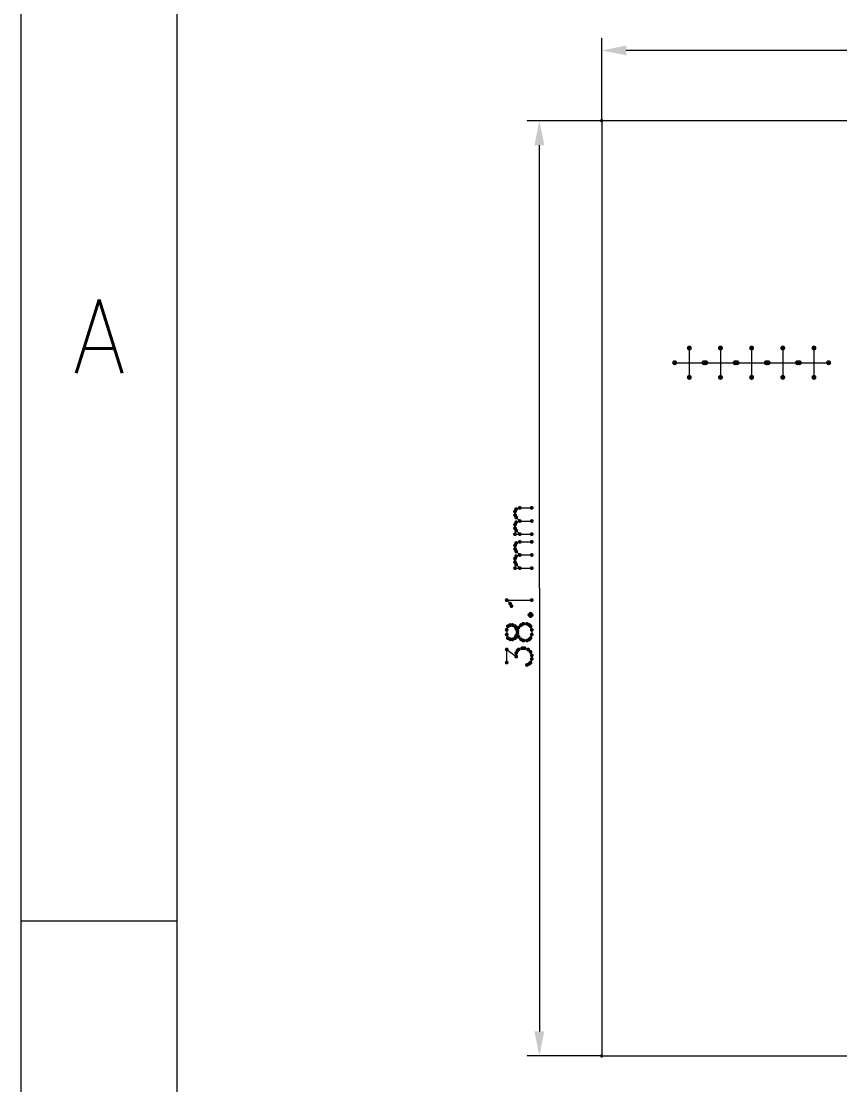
# Model space of a CAD drawing. Header units: millimetres. Extents: x 0 to 279, y 0 to 216.
# Drawn here: x 6.35 to 39.7, y 148.97 to 192.29 of the extents above; entities that cross this region are included whole.
import ezdxf

# ---------------------------------------------------------------- set-up
doc = ezdxf.new("R2010")
doc.units = ezdxf.units.MM
doc.layers.get('0').update_dxf_attribs({"lineweight": 0})
doc.layers.add('9.1 Drawing sheet', color=9, linetype='Continuous', lineweight=9)
doc.styles.add('textstyle8', font='Standard')

# ---------------------------------------------------------------- blocks, each defined once
blk = doc.blocks.new('Zoned border')
at = {"layer": '9.1 Drawing sheet'}
for p, q in [((6.35, 6.35), (6.35, 209.55)), ((6.35, 155.575), (12.7, 155.575))]:
    blk.add_line(p, q, dxfattribs=at)
at = {"layer": '9.1 Drawing sheet', "insert": (9.525, 179.387), "char_height": 3, "attachment_point": 5, "style": 'textstyle8'}
blk.add_mtext('A', dxfattribs=at)
blk = doc.blocks.new('Paper Frame')
at = {"layer": '9.1 Drawing sheet'}
blk.add_line((12.7, 12.7), (12.7, 203.2), dxfattribs=at)
blk.add_blockref('Zoned border', (0, 0), dxfattribs=at)
blk = doc.blocks.new('pcb')
h = blk.add_hatch(color=256)
edge = h.paths.add_edge_path(flags=0)
edge.add_arc((0, 41.462), 0.0175, 0, 360)
for points in [[(0, 40.962), (1, 41.162), (1, 40.762)], [(-2.54, 38.1), (-2.34, 37.1), (-2.74, 37.1)], [(-2.54, 0), (-2.74, 1), (-2.34, 1)]]:
    blk.add_hatch(color=256).paths.add_polyline_path(points, flags=0)
h = blk.add_hatch(color=256)
edge = h.paths.add_edge_path(flags=0)
edge.add_arc((1, 40.962), 0.0175, 0, 360)
h = blk.add_hatch(color=256)
edge = h.paths.add_edge_path(flags=0)
edge.add_arc((0, 38.1), 0.07, 0, 360)
h = blk.add_hatch(color=256)
edge = h.paths.add_edge_path(flags=0)
edge.add_arc((-3.04, 38.1), 0.0175, 0, 360)
h = blk.add_hatch(color=256)
edge = h.paths.add_edge_path(flags=0)
edge.add_arc((0, 38.1), 0.0175, 0, 360)
h = blk.add_hatch(color=256)
edge = h.paths.add_edge_path(flags=0)
edge.add_arc((0, 38.1), 0.0175, 0, 360)
h = blk.add_hatch(color=256)
edge = h.paths.add_edge_path(flags=0)
edge.add_arc((-2.54, 37.1), 0.0175, 0, 360)
h = blk.add_hatch(color=256)
edge = h.paths.add_edge_path(flags=0)
edge.add_arc((3.57, 28.837), 0.102, 0, 360)
h = blk.add_hatch(color=256)
edge = h.paths.add_edge_path(flags=0)
edge.add_arc((4.84, 28.837), 0.102, 0, 360)
h = blk.add_hatch(color=256)
edge = h.paths.add_edge_path(flags=0)
edge.add_arc((6.11, 28.837), 0.102, 0, 360)
h = blk.add_hatch(color=256)
edge = h.paths.add_edge_path(flags=0)
edge.add_arc((7.38, 28.837), 0.102, 0, 360)
h = blk.add_hatch(color=256)
edge = h.paths.add_edge_path(flags=0)
edge.add_arc((8.65, 28.837), 0.102, 0, 360)
h = blk.add_hatch(color=256)
edge = h.paths.add_edge_path(flags=0)
edge.add_arc((2.973, 28.24), 0.102, 0, 360)
h = blk.add_hatch(color=256)
edge = h.paths.add_edge_path(flags=0)
edge.add_arc((4.167, 28.24), 0.102, 0, 360)
h = blk.add_hatch(color=256)
edge = h.paths.add_edge_path(flags=0)
edge.add_arc((4.243, 28.24), 0.102, 0, 360)
h = blk.add_hatch(color=256)
edge = h.paths.add_edge_path(flags=0)
edge.add_arc((5.437, 28.24), 0.102, 0, 360)
h = blk.add_hatch(color=256)
edge = h.paths.add_edge_path(flags=0)
edge.add_arc((5.513, 28.24), 0.102, 0, 360)
h = blk.add_hatch(color=256)
edge = h.paths.add_edge_path(flags=0)
edge.add_arc((6.707, 28.24), 0.102, 0, 360)
h = blk.add_hatch(color=256)
edge = h.paths.add_edge_path(flags=0)
edge.add_arc((6.783, 28.24), 0.102, 0, 360)
h = blk.add_hatch(color=256)
edge = h.paths.add_edge_path(flags=0)
edge.add_arc((7.977, 28.24), 0.102, 0, 360)
h = blk.add_hatch(color=256)
edge = h.paths.add_edge_path(flags=0)
edge.add_arc((8.053, 28.24), 0.102, 0, 360)
h = blk.add_hatch(color=256)
edge = h.paths.add_edge_path(flags=0)
edge.add_arc((9.247, 28.24), 0.102, 0, 360)
h = blk.add_hatch(color=256)
edge = h.paths.add_edge_path(flags=0)
edge.add_arc((3.57, 27.643), 0.102, 0, 360)
h = blk.add_hatch(color=256)
edge = h.paths.add_edge_path(flags=0)
edge.add_arc((4.84, 27.643), 0.102, 0, 360)
h = blk.add_hatch(color=256)
edge = h.paths.add_edge_path(flags=0)
edge.add_arc((6.11, 27.643), 0.102, 0, 360)
h = blk.add_hatch(color=256)
edge = h.paths.add_edge_path(flags=0)
edge.add_arc((7.38, 27.643), 0.102, 0, 360)
h = blk.add_hatch(color=256)
edge = h.paths.add_edge_path(flags=0)
edge.add_arc((8.65, 27.643), 0.102, 0, 360)
h = blk.add_hatch(color=256)
edge = h.paths.add_edge_path(flags=0)
edge.add_arc((-3.531, 22.18), 0.0785, 0, 360)
h = blk.add_hatch(color=256)
edge = h.paths.add_edge_path(flags=0)
edge.add_arc((-3.531, 22.036), 0.0785, 0, 360)
h = blk.add_hatch(color=256)
edge = h.paths.add_edge_path(flags=0)
edge.add_arc((-3.483, 22.278), 0.0785, 0, 360)
h = blk.add_hatch(color=256)
edge = h.paths.add_edge_path(flags=0)
edge.add_arc((-3.337, 22.328), 0.0785, 0, 360)
h = blk.add_hatch(color=256)
edge = h.paths.add_edge_path(flags=0)
edge.add_arc((-2.85, 22.328), 0.0785, 0, 360)
h = blk.add_hatch(color=256)
edge = h.paths.add_edge_path(flags=0)
edge.add_arc((-3.531, 21.646), 0.0785, 0, 360)
h = blk.add_hatch(color=256)
edge = h.paths.add_edge_path(flags=0)
edge.add_arc((-3.483, 21.938), 0.0785, 0, 360)
h = blk.add_hatch(color=256)
edge = h.paths.add_edge_path(flags=0)
edge.add_arc((-3.483, 21.744), 0.0785, 0, 360)
h = blk.add_hatch(color=256)
edge = h.paths.add_edge_path(flags=0)
edge.add_arc((-3.337, 21.792), 0.0785, 0, 360)
h = blk.add_hatch(color=256)
edge = h.paths.add_edge_path(flags=0)
edge.add_arc((-3.337, 21.792), 0.0785, 0, 360)
h = blk.add_hatch(color=256)
edge = h.paths.add_edge_path(flags=0)
edge.add_arc((-2.85, 21.792), 0.0785, 0, 360)
h = blk.add_hatch(color=256)
edge = h.paths.add_edge_path(flags=0)
edge.add_arc((-3.531, 21.501), 0.0785, 0, 360)
h = blk.add_hatch(color=256)
edge = h.paths.add_edge_path(flags=0)
edge.add_arc((-3.531, 21.257), 0.0785, 0, 360)
h = blk.add_hatch(color=256)
edge = h.paths.add_edge_path(flags=0)
edge.add_arc((-3.483, 21.403), 0.0785, 0, 360)
h = blk.add_hatch(color=256)
edge = h.paths.add_edge_path(flags=0)
edge.add_arc((-3.337, 21.257), 0.0785, 0, 360)
h = blk.add_hatch(color=256)
edge = h.paths.add_edge_path(flags=0)
edge.add_arc((-2.85, 21.257), 0.0785, 0, 360)
h = blk.add_hatch(color=256)
edge = h.paths.add_edge_path(flags=0)
edge.add_arc((-3.531, 20.796), 0.0785, 0, 360)
h = blk.add_hatch(color=256)
edge = h.paths.add_edge_path(flags=0)
edge.add_arc((-3.483, 20.894), 0.0785, 0, 360)
h = blk.add_hatch(color=256)
edge = h.paths.add_edge_path(flags=0)
edge.add_arc((-3.337, 20.944), 0.0785, 0, 360)
h = blk.add_hatch(color=256)
edge = h.paths.add_edge_path(flags=0)
edge.add_arc((-2.85, 20.944), 0.0785, 0, 360)
h = blk.add_hatch(color=256)
edge = h.paths.add_edge_path(flags=0)
edge.add_arc((-3.531, 20.652), 0.0785, 0, 360)
h = blk.add_hatch(color=256)
edge = h.paths.add_edge_path(flags=0)
edge.add_arc((-3.483, 20.554), 0.0785, 0, 360)
h = blk.add_hatch(color=256)
edge = h.paths.add_edge_path(flags=0)
edge.add_arc((-3.483, 20.36), 0.0785, 0, 360)
h = blk.add_hatch(color=256)
edge = h.paths.add_edge_path(flags=0)
edge.add_arc((-3.337, 20.408), 0.0785, 0, 360)
h = blk.add_hatch(color=256)
edge = h.paths.add_edge_path(flags=0)
edge.add_arc((-3.337, 20.408), 0.0785, 0, 360)
h = blk.add_hatch(color=256)
edge = h.paths.add_edge_path(flags=0)
edge.add_arc((-2.85, 20.408), 0.0785, 0, 360)
h = blk.add_hatch(color=256)
edge = h.paths.add_edge_path(flags=0)
edge.add_arc((-3.531, 20.262), 0.0785, 0, 360)
h = blk.add_hatch(color=256)
edge = h.paths.add_edge_path(flags=0)
edge.add_arc((-3.531, 20.117), 0.0785, 0, 360)
h = blk.add_hatch(color=256)
edge = h.paths.add_edge_path(flags=0)
edge.add_arc((-3.531, 19.873), 0.0785, 0, 360)
h = blk.add_hatch(color=256)
edge = h.paths.add_edge_path(flags=0)
edge.add_arc((-3.483, 20.019), 0.0785, 0, 360)
h = blk.add_hatch(color=256)
edge = h.paths.add_edge_path(flags=0)
edge.add_arc((-3.337, 19.873), 0.0785, 0, 360)
h = blk.add_hatch(color=256)
edge = h.paths.add_edge_path(flags=0)
edge.add_arc((-2.85, 19.873), 0.0785, 0, 360)
h = blk.add_hatch(color=256)
edge = h.paths.add_edge_path(flags=0)
edge.add_arc((-2.54, 19.05), 0.0175, 0, 360)
h = blk.add_hatch(color=256)
edge = h.paths.add_edge_path(flags=0)
edge.add_arc((-2.54, 19.05), 0.0175, 0, 360)
h = blk.add_hatch(color=256)
edge = h.paths.add_edge_path(flags=0)
edge.add_arc((-3.87, 18.572), 0.0785, 0, 360)
h = blk.add_hatch(color=256)
edge = h.paths.add_edge_path(flags=0)
edge.add_arc((-2.85, 18.572), 0.0785, 0, 360)
h = blk.add_hatch(color=256)
edge = h.paths.add_edge_path(flags=0)
edge.add_arc((-3.725, 18.426), 0.0785, 0, 360)
h = blk.add_hatch(color=256)
edge = h.paths.add_edge_path(flags=0)
edge.add_arc((-3.676, 18.328), 0.0785, 0, 360)
h = blk.add_hatch(color=256)
edge = h.paths.add_edge_path(flags=0)
edge.add_arc((-2.948, 17.965), 0.0785, 0, 360)
h = blk.add_hatch(color=256)
edge = h.paths.add_edge_path(flags=0)
edge.add_arc((-2.948, 17.965), 0.0785, 0, 360)
h = blk.add_hatch(color=256)
edge = h.paths.add_edge_path(flags=0)
edge.add_arc((-2.899, 18.015), 0.0785, 0, 360)
h = blk.add_hatch(color=256)
edge = h.paths.add_edge_path(flags=0)
edge.add_arc((-2.899, 17.917), 0.0785, 0, 360)
h = blk.add_hatch(color=256)
edge = h.paths.add_edge_path(flags=0)
edge.add_arc((-2.85, 17.965), 0.0785, 0, 360)
h = blk.add_hatch(color=256)
edge = h.paths.add_edge_path(flags=0)
edge.add_arc((-3.87, 17.36), 0.0785, 0, 360)
h = blk.add_hatch(color=256)
edge = h.paths.add_edge_path(flags=0)
edge.add_arc((-3.822, 17.506), 0.0785, 0, 360)
h = blk.add_hatch(color=256)
edge = h.paths.add_edge_path(flags=0)
edge.add_arc((-3.725, 17.555), 0.0785, 0, 360)
h = blk.add_hatch(color=256)
edge = h.paths.add_edge_path(flags=0)
edge.add_arc((-3.628, 17.555), 0.0785, 0, 360)
h = blk.add_hatch(color=256)
edge = h.paths.add_edge_path(flags=0)
edge.add_arc((-3.531, 17.506), 0.0785, 0, 360)
h = blk.add_hatch(color=256)
edge = h.paths.add_edge_path(flags=0)
edge.add_arc((-3.482, 17.409), 0.0785, 0, 360)
h = blk.add_hatch(color=256)
edge = h.paths.add_edge_path(flags=0)
edge.add_arc((-3.433, 17.312), 0.0785, 0, 360)
h = blk.add_hatch(color=256)
edge = h.paths.add_edge_path(flags=0)
edge.add_arc((-3.385, 17.458), 0.0785, 0, 360)
h = blk.add_hatch(color=256)
edge = h.paths.add_edge_path(flags=0)
edge.add_arc((-3.287, 17.555), 0.0785, 0, 360)
h = blk.add_hatch(color=256)
edge = h.paths.add_edge_path(flags=0)
edge.add_arc((-3.191, 17.603), 0.0785, 0, 360)
h = blk.add_hatch(color=256)
edge = h.paths.add_edge_path(flags=0)
edge.add_arc((-3.045, 17.603), 0.0785, 0, 360)
h = blk.add_hatch(color=256)
edge = h.paths.add_edge_path(flags=0)
edge.add_arc((-2.948, 17.555), 0.0785, 0, 360)
h = blk.add_hatch(color=256)
edge = h.paths.add_edge_path(flags=0)
edge.add_arc((-2.899, 17.506), 0.0785, 0, 360)
h = blk.add_hatch(color=256)
edge = h.paths.add_edge_path(flags=0)
edge.add_arc((-2.85, 17.36), 0.0785, 0, 360)
h = blk.add_hatch(color=256)
edge = h.paths.add_edge_path(flags=0)
edge.add_arc((-3.87, 17.166), 0.0785, 0, 360)
h = blk.add_hatch(color=256)
edge = h.paths.add_edge_path(flags=0)
edge.add_arc((-3.87, 17.166), 0.0785, 0, 360)
h = blk.add_hatch(color=256)
edge = h.paths.add_edge_path(flags=0)
edge.add_arc((-3.822, 17.021), 0.0785, 0, 360)
h = blk.add_hatch(color=256)
edge = h.paths.add_edge_path(flags=0)
edge.add_arc((-3.725, 16.972), 0.0785, 0, 360)
h = blk.add_hatch(color=256)
edge = h.paths.add_edge_path(flags=0)
edge.add_arc((-3.628, 16.972), 0.0785, 0, 360)
h = blk.add_hatch(color=256)
edge = h.paths.add_edge_path(flags=0)
edge.add_arc((-3.531, 17.021), 0.0785, 0, 360)
h = blk.add_hatch(color=256)
edge = h.paths.add_edge_path(flags=0)
edge.add_arc((-3.482, 17.118), 0.0785, 0, 360)
h = blk.add_hatch(color=256)
edge = h.paths.add_edge_path(flags=0)
edge.add_arc((-3.433, 17.214), 0.0785, 0, 360)
h = blk.add_hatch(color=256)
edge = h.paths.add_edge_path(flags=0)
edge.add_arc((-3.385, 17.07), 0.0785, 0, 360)
h = blk.add_hatch(color=256)
edge = h.paths.add_edge_path(flags=0)
edge.add_arc((-3.287, 16.972), 0.0785, 0, 360)
h = blk.add_hatch(color=256)
edge = h.paths.add_edge_path(flags=0)
edge.add_arc((-3.191, 16.924), 0.0785, 0, 360)
h = blk.add_hatch(color=256)
edge = h.paths.add_edge_path(flags=0)
edge.add_arc((-3.045, 16.924), 0.0785, 0, 360)
h = blk.add_hatch(color=256)
edge = h.paths.add_edge_path(flags=0)
edge.add_arc((-2.948, 16.972), 0.0785, 0, 360)
h = blk.add_hatch(color=256)
edge = h.paths.add_edge_path(flags=0)
edge.add_arc((-2.899, 17.021), 0.0785, 0, 360)
h = blk.add_hatch(color=256)
edge = h.paths.add_edge_path(flags=0)
edge.add_arc((-2.85, 17.166), 0.0785, 0, 360)
h = blk.add_hatch(color=256)
edge = h.paths.add_edge_path(flags=0)
edge.add_arc((-3.87, 16.56), 0.0785, 0, 360)
h = blk.add_hatch(color=256)
edge = h.paths.add_edge_path(flags=0)
edge.add_arc((-3.482, 16.416), 0.0785, 0, 360)
h = blk.add_hatch(color=256)
edge = h.paths.add_edge_path(flags=0)
edge.add_arc((-3.433, 16.512), 0.0785, 0, 360)
h = blk.add_hatch(color=256)
edge = h.paths.add_edge_path(flags=0)
edge.add_arc((-3.385, 16.56), 0.0785, 0, 360)
h = blk.add_hatch(color=256)
edge = h.paths.add_edge_path(flags=0)
edge.add_arc((-3.239, 16.61), 0.0785, 0, 360)
h = blk.add_hatch(color=256)
edge = h.paths.add_edge_path(flags=0)
edge.add_arc((-3.142, 16.61), 0.0785, 0, 360)
h = blk.add_hatch(color=256)
edge = h.paths.add_edge_path(flags=0)
edge.add_arc((-2.996, 16.56), 0.0785, 0, 360)
h = blk.add_hatch(color=256)
edge = h.paths.add_edge_path(flags=0)
edge.add_arc((-2.899, 16.464), 0.0785, 0, 360)
h = blk.add_hatch(color=256)
edge = h.paths.add_edge_path(flags=0)
edge.add_arc((-3.87, 16.027), 0.0785, 0, 360)
h = blk.add_hatch(color=256)
edge = h.paths.add_edge_path(flags=0)
edge.add_arc((-3.482, 16.27), 0.0785, 0, 360)
h = blk.add_hatch(color=256)
edge = h.paths.add_edge_path(flags=0)
edge.add_arc((-2.948, 15.979), 0.0785, 0, 360)
h = blk.add_hatch(color=256)
edge = h.paths.add_edge_path(flags=0)
edge.add_arc((-2.899, 16.027), 0.0785, 0, 360)
h = blk.add_hatch(color=256)
edge = h.paths.add_edge_path(flags=0)
edge.add_arc((-2.85, 16.318), 0.0785, 0, 360)
h = blk.add_hatch(color=256)
edge = h.paths.add_edge_path(flags=0)
edge.add_arc((-2.85, 16.172), 0.0785, 0, 360)
h = blk.add_hatch(color=256)
edge = h.paths.add_edge_path(flags=0)
edge.add_arc((-3.045, 15.929), 0.0785, 0, 360)
h = blk.add_hatch(color=256)
edge = h.paths.add_edge_path(flags=0)
edge.add_arc((-2.54, 1), 0.0175, 0, 360)
h = blk.add_hatch(color=256)
edge = h.paths.add_edge_path(flags=0)
edge.add_arc((-3.04, 0), 0.0175, 0, 360)
h = blk.add_hatch(color=256)
edge = h.paths.add_edge_path(flags=0)
edge.add_arc((0, 0), 0.07, 0, 360)
h = blk.add_hatch(color=256)
edge = h.paths.add_edge_path(flags=0)
edge.add_arc((0, 0), 0.07, 0, 360)
h = blk.add_hatch(color=256)
edge = h.paths.add_edge_path(flags=0)
edge.add_arc((0, 0), 0.0175, 0, 360)
at = {"flags": 128}
for points in [[(0, 38.1), (0, 38.1), (0, 41.462), (0, 41.462)], [(52.07, 40.962), (52.07, 40.962), (1, 40.962), (1, 40.962)], [(0, 38.1), (0, 38.1), (-3.04, 38.1), (-3.04, 38.1)], [(-2.54, 19.05), (-2.54, 19.05), (-2.54, 37.1), (-2.54, 37.1)], [(3.57, 28.837), (3.57, 28.837), (3.57, 27.643), (3.57, 27.643)], [(4.84, 28.837), (4.84, 28.837), (4.84, 27.643), (4.84, 27.643)], [(6.11, 28.837), (6.11, 28.837), (6.11, 27.643), (6.11, 27.643)], [(7.38, 28.837), (7.38, 28.837), (7.38, 27.643), (7.38, 27.643)], [(8.65, 28.837), (8.65, 28.837), (8.65, 27.643), (8.65, 27.643)], [(2.973, 28.24), (2.973, 28.24), (4.167, 28.24), (4.167, 28.24)], [(4.243, 28.24), (4.243, 28.24), (5.437, 28.24), (5.437, 28.24)], [(5.513, 28.24), (5.513, 28.24), (6.707, 28.24), (6.707, 28.24)], [(6.783, 28.24), (6.783, 28.24), (7.977, 28.24), (7.977, 28.24)], [(8.053, 28.24), (8.053, 28.24), (9.247, 28.24), (9.247, 28.24)], [(-3.337, 21.792), (-3.337, 21.792), (-3.483, 21.938), (-3.483, 21.938), (-3.531, 22.036), (-3.531, 22.036), (-3.531, 22.18), (-3.531, 22.18), (-3.483, 22.278), (-3.483, 22.278), (-3.337, 22.328), (-3.337, 22.328), (-2.85, 22.328), (-2.85, 22.328)], [(-3.337, 21.257), (-3.337, 21.257), (-3.483, 21.403), (-3.483, 21.403), (-3.531, 21.501), (-3.531, 21.501), (-3.531, 21.646), (-3.531, 21.646), (-3.483, 21.744), (-3.483, 21.744), (-3.337, 21.792), (-3.337, 21.792), (-2.85, 21.792), (-2.85, 21.792)], [(-3.531, 21.257), (-3.531, 21.257), (-2.85, 21.257), (-2.85, 21.257)], [(-3.337, 20.408), (-3.337, 20.408), (-3.483, 20.554), (-3.483, 20.554), (-3.531, 20.652), (-3.531, 20.652), (-3.531, 20.796), (-3.531, 20.796), (-3.483, 20.894), (-3.483, 20.894), (-3.337, 20.944), (-3.337, 20.944), (-2.85, 20.944), (-2.85, 20.944)], [(-3.337, 19.873), (-3.337, 19.873), (-3.483, 20.019), (-3.483, 20.019), (-3.531, 20.117), (-3.531, 20.117), (-3.531, 20.262), (-3.531, 20.262), (-3.483, 20.36), (-3.483, 20.36), (-3.337, 20.408), (-3.337, 20.408), (-2.85, 20.408), (-2.85, 20.408)], [(-3.531, 19.873), (-3.531, 19.873), (-2.85, 19.873), (-2.85, 19.873)], [(-2.54, 19.05), (-2.54, 19.05), (-2.54, 1), (-2.54, 1)], [(-3.676, 18.328), (-3.676, 18.328), (-3.725, 18.426), (-3.725, 18.426), (-3.87, 18.572), (-3.87, 18.572), (-2.85, 18.572), (-2.85, 18.572)], [(-3.87, 16.027), (-3.87, 16.027), (-3.87, 16.56), (-3.87, 16.56), (-3.482, 16.27), (-3.482, 16.27), (-3.482, 16.416), (-3.482, 16.416), (-3.433, 16.512), (-3.433, 16.512), (-3.385, 16.56), (-3.385, 16.56), (-3.239, 16.61), (-3.239, 16.61), (-3.142, 16.61), (-3.142, 16.61), (-2.996, 16.56), (-2.996, 16.56), (-2.899, 16.464), (-2.899, 16.464), (-2.85, 16.318), (-2.85, 16.318), (-2.85, 16.172), (-2.85, 16.172), (-2.899, 16.027), (-2.899, 16.027), (-2.948, 15.979), (-2.948, 15.979), (-3.045, 15.929), (-3.045, 15.929)], [(0, 0), (0, 0), (-3.04, 0), (-3.04, 0)]]:
    blk.add_lwpolyline(points, dxfattribs=at)
for points in [[(0, 0), (0, 0), (104.14, 0), (104.14, 0), (104.14, 38.1), (104.14, 38.1), (0, 38.1), (0, 38.1), (0, 0)], [(-2.948, 17.965), (-2.948, 17.965), (-2.899, 17.917), (-2.899, 17.917), (-2.85, 17.965), (-2.85, 17.965), (-2.899, 18.015), (-2.899, 18.015), (-2.948, 17.965)], [(-3.87, 17.166), (-3.87, 17.166), (-3.822, 17.021), (-3.822, 17.021), (-3.725, 16.972), (-3.725, 16.972), (-3.628, 16.972), (-3.628, 16.972), (-3.531, 17.021), (-3.531, 17.021), (-3.482, 17.118), (-3.482, 17.118), (-3.433, 17.312), (-3.433, 17.312), (-3.385, 17.458), (-3.385, 17.458), (-3.287, 17.555), (-3.287, 17.555), (-3.191, 17.603), (-3.191, 17.603), (-3.045, 17.603), (-3.045, 17.603), (-2.948, 17.555), (-2.948, 17.555), (-2.899, 17.506), (-2.899, 17.506), (-2.85, 17.36), (-2.85, 17.36), (-2.85, 17.166), (-2.85, 17.166), (-2.899, 17.021), (-2.899, 17.021), (-2.948, 16.972), (-2.948, 16.972), (-3.045, 16.924), (-3.045, 16.924), (-3.191, 16.924), (-3.191, 16.924), (-3.287, 16.972), (-3.287, 16.972), (-3.385, 17.07), (-3.385, 17.07), (-3.433, 17.214), (-3.433, 17.214), (-3.482, 17.409), (-3.482, 17.409), (-3.531, 17.506), (-3.531, 17.506), (-3.628, 17.555), (-3.628, 17.555), (-3.725, 17.555), (-3.725, 17.555), (-3.822, 17.506), (-3.822, 17.506), (-3.87, 17.36), (-3.87, 17.36), (-3.87, 17.166)]]:
    blk.add_lwpolyline(points, close=True, dxfattribs=at)

msp = doc.modelspace()

# ---------------------------------------------------------------- block references
at = {"color": 18}
msp.add_blockref('pcb', (30, 150.14), dxfattribs=at)
at = {"layer": '9.1 Drawing sheet', "color": 18}
msp.add_blockref('Paper Frame', (0, 0.07), dxfattribs=at)

doc.saveas('drawing.dxf')
